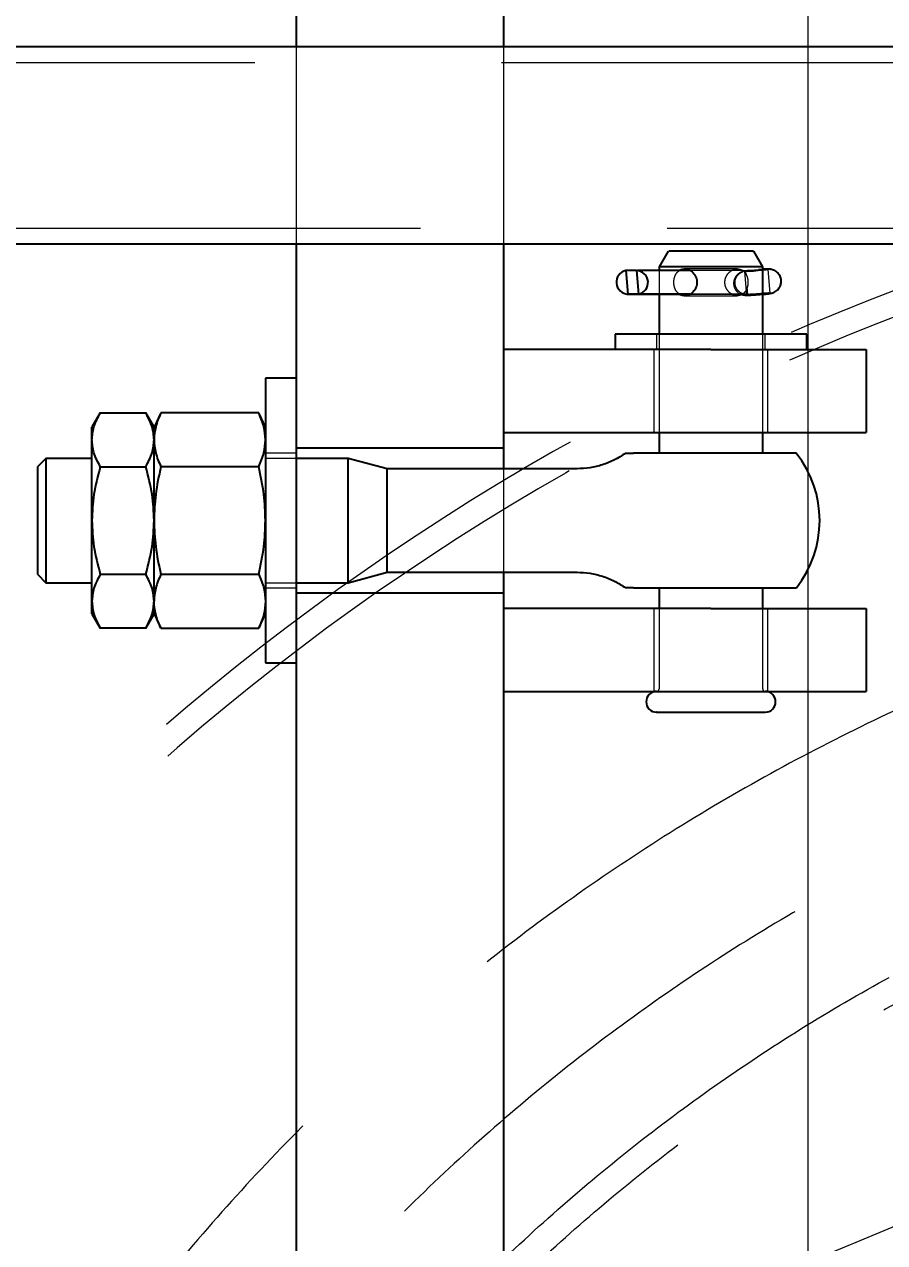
# Model space of a CAD drawing. Header units: millimetres. Extents: x 1293 to 41893, y 1011 to 26911.
# Drawn here: x 11248.7 to 11359.4, y 6931.6 to 7088.4 of the extents above; entities that cross this region are included whole.
import ezdxf

# ---------------------------------------------------------------- set-up
doc = ezdxf.new("R2010")
doc.units = ezdxf.units.MM
doc.header["$LTSCALE"] = 50
doc.linetypes.add('CENTER', pattern=[10.16, 6.35, -1.27, 1.27, -1.27])
doc.linetypes.add('HIDDEN', pattern=[1.905, 1.27, -0.635])
doc.layers.add('CAPA_1', color=7, linetype='Continuous')
doc.layers.add('MAQUINAS', color=11, linetype='Continuous')
doc.styles.add('SLDTEXTSTYLE0', font='TXT', dxfattribs={"width": 0.75})
doc.dimstyles.new('SLDDIMSTYLE0', dxfattribs={"dimtxt": 100, "dimasz": 100, "dimexe": 0, "dimexo": 0.0625, "dimgap": 25, "dimtad": 2, "dimdec": 0, "dimlfac": 1.5, "dimrnd": 1e-09, "dimzin": 12, "dimdsep": 46, "dimtxsty": 'SLDTEXTSTYLE0', "dimsah": 1, "dimcen": 0.09, "dimadec": 0, "dimazin": 3, "dimtfac": 1, "dimtdec": 0, "dimtofl": 0, "dimtmove": 0, "dimatfit": 3, "dimfxl": 1, "dimfrac": 2, "dimtolj": 1, "dimtzin": 12, "dimarcsym": 0})

# ---------------------------------------------------------------- blocks, each defined once
blk = doc.blocks.new('_D_15')
at = {"layer": 'CAPA_1', "transparency": 16777216}
for p, q in [((6530.12, 8742.38), (6530.12, 9415.65)), ((16745.16, 6492), (16745.16, 9415.65)), ((6530.12, 9365.65), (16745.16, 9365.65))]:
    blk.add_line(p, q, dxfattribs=at)
for points in [[(6530.12, 9365.65), (6630.12, 9350.26), (6630.12, 9381.03)], [(16745.16, 9365.65), (16645.16, 9381.03), (16645.16, 9350.26)]]:
    blk.add_solid(points, dxfattribs=at)
at = {"layer": 'CAPA_1', "transparency": 16777216, "insert": (11452.92, 9494.55), "char_height": 100, "attachment_point": 1, "style": 'SLDTEXTSTYLE0'}
blk.add_mtext('15323', dxfattribs=at)

msp = doc.modelspace()

# ---------------------------------------------------------------- linework, layer by layer
at = {"color": 7, "linetype": 'CENTER', "lineweight": 18}
msp.add_line((11349.534742, 9150.3526874), (11349.534742, 4104.1632693), dxfattribs=at)
at = {"color": 7, "linetype": 'Continuous', "lineweight": 25}
for p, q in [((10357.5921497, 7085.5262403), (13080.519483, 7085.5262403)), ((10380.9601497, 7060.1262403), (13055.031483, 7060.1262403))]:
    msp.add_line(p, q, dxfattribs=at)
at = {"color": 1, "linetype": 'HIDDEN', "lineweight": 18}
for p, q in [((10357.5921497, 7083.4942403), (13078.399483, 7083.4942403)), ((10378.9281497, 7062.1582403), (13059.183483, 7062.1582403)), ((11472.0808548, 6979.7855382), (11252.0054871, 6888.6273361))]:
    msp.add_line(p, q, dxfattribs=at)
for radius in [316.8416667, 313.6666667]:
    msp.add_arc((11473.6721537, 6758.1188715), radius, 84.783170205, 180, dxfattribs=at)
at = {"layer": 'MAQUINAS', "linetype": 'Continuous', "lineweight": 25}
for p, q in [((11283.7268163, 7085.5262403), (11283.7268163, 7415.1769069)), ((11310.3935066, 7085.5262403), (11310.3935066, 7415.1769069)), ((11283.7268163, 7033.8435736), (11283.7268163, 7060.1262403)), ((11310.3935066, 7033.8435736), (11310.3935066, 7060.1262403)), ((11331.5481939, 7059.1769069), (11330.3934934, 7057.1769069)), ((11343.7268267, 7057.1769069), (11342.5721262, 7059.1769069)), ((11327.4763198, 7056.7022758), (11326.1163968, 7056.7022758)), ((11326.1163968, 7056.7022758), (11326.3849139, 7053.6515381)), ((11327.4763198, 7056.7022758), (11327.7448369, 7053.6515381)), ((11334.332297, 7056.7102403), (11327.6105784, 7056.7102403)), ((11330.3934934, 7057.1769069), (11330.3934934, 7056.7102403)), ((11343.7268267, 7048.5102403), (11343.7268267, 7057.1769069)), ((11326.2506554, 7053.6435736), (11334.332297, 7053.6435736)), ((11334.3434067, 7053.6515381), (11326.3849139, 7053.6515381)), ((11330.3934934, 7053.6435736), (11330.3934934, 7048.5102403)), ((11324.72684, 7048.5102403), (11324.72684, 7046.5102403)), ((11349.3935066, 7048.5102403), (11324.72684, 7048.5102403)), ((11349.3935066, 7046.5102403), (11349.3935066, 7048.5102403)), ((11337.0601733, 7046.5102403), (11310.3935066, 7046.5102403)), ((11357.0601733, 7046.5102403), (11357.0601733, 7035.8435736)), ((11283.7268163, 7042.8435736), (11279.7268163, 7042.8435736)), ((11258.4672047, 7038.3699807), (11257.393483, 7036.5102403)), ((11258.4652798, 7038.3666467), (11264.3216862, 7038.3666467)), ((11265.393483, 7036.5102403), (11264.3197613, 7038.3699807)), ((11266.2606942, 7038.3699807), (11265.393483, 7036.5102403)), ((11278.8611598, 7038.3666467), (11266.2591395, 7038.3666467)), ((11279.7268163, 7036.5102403), (11278.8596051, 7038.3699807)), ((11310.3935066, 7035.8435736), (11337.0601733, 7035.8435736)), ((11330.3934934, 7035.8435736), (11330.3934934, 7033.1769069)), ((11343.7268267, 7033.1769069), (11343.7268267, 7035.8435736)), ((11310.3935066, 7033.8435736), (11283.7268163, 7033.8435736)), ((11251.4761601, 7032.5102403), (11250.3934934, 7031.4275736)), ((11257.393483, 7032.5102403), (11251.4761601, 7032.5102403)), ((11290.3934934, 7032.5102403), (11283.7268163, 7032.5102403)), ((11295.3934934, 7031.1704943), (11290.3934934, 7032.5102403)), ((11250.3934934, 7031.4275736), (11250.3934934, 7017.5929069)), ((11258.4652798, 7031.4384435), (11264.3216862, 7031.4384435)), ((11278.8611598, 7031.4384435), (11266.2591395, 7031.4384435)), ((11319.8413656, 7031.1704943), (11295.3934934, 7031.1704943)), ((11295.3934934, 7017.8499862), (11295.3934934, 7031.1704943)), ((11250.3934934, 7017.5929069), (11251.4761601, 7016.5102403)), ((11251.4761601, 7016.5102403), (11257.393483, 7016.5102403)), ((11264.3216862, 7017.582037), (11258.4652798, 7017.582037)), ((11278.8611598, 7017.582037), (11266.2591395, 7017.582037)), ((11283.7268163, 7016.5102403), (11290.3934934, 7016.5102403)), ((11290.3934934, 7016.5102403), (11295.3934934, 7017.8499862)), ((11295.3934934, 7017.8499862), (11319.8380312, 7017.8499862)), ((11283.7268163, 6927.8435736), (11283.7268163, 7015.1769069)), ((11310.3935066, 7015.1769069), (11283.7268163, 7015.1769069)), ((11310.3935066, 6927.8435736), (11310.3935066, 7015.1769069)), ((11330.3934934, 7015.8435736), (11330.3934934, 7013.1769069)), ((11343.7268267, 7013.1769069), (11343.7268267, 7015.8435736)), ((11257.393483, 7012.5102403), (11258.4672047, 7010.6504998)), ((11264.3197613, 7010.6504998), (11265.393483, 7012.5102403)), ((11265.393483, 7012.5102403), (11266.2606942, 7010.6504998)), ((11278.8596051, 7010.6504998), (11279.7268163, 7012.5102403)), ((11337.0601733, 7013.1769069), (11310.3935066, 7013.1769069)), ((11357.0601733, 7013.1769069), (11357.0601733, 7002.5102403)), ((11264.3216862, 7010.6538338), (11258.4652798, 7010.6538338)), ((11266.2591395, 7010.6538338), (11278.8611598, 7010.6538338)), ((11279.7268163, 7006.1769069), (11283.7268163, 7006.1769069)), ((11310.3935066, 7002.5102403), (11337.0601733, 7002.5102403))]:
    msp.add_line(p, q, dxfattribs=at)
at = {"layer": 'MAQUINAS', "linetype": 'HIDDEN', "lineweight": 18}
for p, q in [((11283.7268163, 7060.1262403), (11283.7268163, 7085.5262403)), ((11310.3935066, 7060.1262403), (11310.3935066, 7085.5262403)), ((11341.0755497, 7056.7022758), (11327.4763198, 7056.7022758)), ((11330.3934934, 7056.7102403), (11330.3934934, 7053.6435736)), ((11340.4599675, 7056.9035736), (11333.6603526, 7056.9035736)), ((11341.2098082, 7056.7102403), (11334.332297, 7056.7102403)), ((11341.3840174, 7056.567836), (11341.6525345, 7053.5170983)), ((11341.6117455, 7056.0807744), (11341.56134, 7056.6534528)), ((11344.707391, 7053.7859779), (11344.4388739, 7056.8367156)), ((11341.8298571, 7053.6027151), (11341.7448389, 7054.5686433)), ((11346.0935955, 7055.3272189), (11346.056053, 7055.6079349)), ((11333.6603526, 7053.4502403), (11340.4599675, 7053.4502403)), ((11334.332297, 7053.6435736), (11341.2098082, 7053.6435736)), ((11341.3440667, 7053.6515381), (11334.3434067, 7053.6515381)), ((11343.0793486, 7053.5622462), (11343.3477764, 7053.5856766)), ((11343.5252827, 7053.7596839), (11343.7268267, 7053.7741472)), ((11330.0601733, 7048.5102403), (11330.0601733, 7046.5102403)), ((11330.3934934, 7048.5102403), (11330.3934934, 7035.8435736)), ((11343.7268267, 7035.8435736), (11343.7268267, 7048.5102403)), ((11344.0601733, 7046.5102403), (11344.0601733, 7048.5102403)), ((11329.72684, 7046.5102403), (11329.72684, 7035.8435736)), ((11344.3935066, 7035.8435736), (11344.3935066, 7046.5102403)), ((11283.7268163, 7033.1769069), (11279.7268163, 7033.1769069)), ((11283.7268163, 7032.5102403), (11279.7268163, 7032.5102403)), ((11279.7268163, 7016.5102403), (11283.7268163, 7016.5102403)), ((11279.7268163, 7015.8435736), (11283.7268163, 7015.8435736)), ((11329.72684, 7013.1769069), (11329.72684, 7002.5102403)), ((11330.3934934, 7013.1769069), (11330.3934934, 7002.8435736)), ((11343.7268267, 7002.8435736), (11343.7268267, 7013.1769069)), ((11344.3935066, 7002.5102403), (11344.3935066, 7013.1769069))]:
    msp.add_line(p, q, dxfattribs=at)
at = {"layer": 'MAQUINAS', "linetype": 'HIDDEN', "lineweight": 18, "flags": 128}
for points in [[(11343.2567656, 7056.8104217), (11343.8039919, 7056.8454639), (11344.21306, 7056.8583419), (11344.42065, 7056.8470623), (11344.3946287, 7056.813371), (11344.1390241, 7056.7624832), (11343.6934014, 7056.7022758), (11343.126739, 7056.6420684), (11342.5267511, 7056.5911806), (11341.9863105, 7056.5574894), (11341.5890725, 7056.5462097), (11341.3965259, 7056.5590877), (11341.4384753, 7056.5941299)], [(11341.7069924, 7053.5433922), (11341.7818313, 7053.5676732), (11341.8222661, 7053.589238), (11341.8278872, 7053.6078683), (11341.7986379, 7053.6233754), (11341.7348143, 7053.6356025), (11341.6370625, 7053.6444256), (11341.5063723, 7053.6497554), (11341.3440667, 7053.6515381)], [(11343.7268267, 7053.6249343), (11343.3952561, 7053.5913307), (11342.7952682, 7053.5404429), (11342.2548276, 7053.5067516), (11341.8575895, 7053.495472), (11341.665043, 7053.50835), (11341.7069924, 7053.5433922)]]:
    msp.add_lwpolyline(points, dxfattribs=at)
at = {"layer": 'MAQUINAS', "linetype": 'Continuous', "lineweight": 25, "flags": 128}
msp.add_lwpolyline([(11343.7268267, 7053.7741472), (11344.0725089, 7053.7947262), (11344.4815771, 7053.8076041), (11344.6891671, 7053.7963245), (11344.6631458, 7053.7626332), (11344.4075412, 7053.7117454), (11343.9619185, 7053.6515381), (11343.7268267, 7053.6249343)], dxfattribs=at)
at = {"layer": 'MAQUINAS', "linetype": 'Continuous', "lineweight": 25}
for centre, radius, start, end in [((11326.4323746, 7055.1929013), 1.5420938, 101.823750371, 268.236341253), ((11327.4288591, 7055.1609125), 1.5420938, 281.823750371, 88.236341253), ((11337.0601601, 7024.5102403), 14, 321.757625006, 38.25531567), ((11330.0601601, 7001.1769069), 1.3333333, 90, 270), ((11344.0601601, 7001.1769069), 1.3333333, 270, 90)]:
    msp.add_arc(centre, radius, start, end, dxfattribs=at)
at = {"layer": 'MAQUINAS', "linetype": 'HIDDEN', "lineweight": 18}
for centre, radius, start, end in [((11340.5532885, 7089.2866305), 32.5885398, 270.918256607, 274.758606852), ((11341.4362767, 7056.7555785), 0.1614636, 270.780192041, 320.765184782), ((11340.8218056, 7086.2358928), 32.5885398, 270.918256607, 274.758606852), ((11330.0601601, 7002.8435736), 0.3333333, 270, 0), ((11344.0601601, 7002.8435736), 0.3333333, 180, 270)]:
    msp.add_arc(centre, radius, start, end, dxfattribs=at)
at = {"layer": 'MAQUINAS', "linetype": 'Continuous', "lineweight": 25}
for points, knots in [([(11334.2492165, 7059.1769069), (11333.6775269, 7059.1769069), (11332.5341477, 7059.1769069), (11331.6306602, 7059.1769069), (11331.64167, 7059.1769069), (11331.6459587, 7059.1769069)], [0, 0, 0, 0, 0.3790653386, 0.7581306773, 1, 1, 1, 1]), ([(11342.4743615, 7059.1769069), (11342.5002301, 7059.1769069), (11342.5975724, 7059.1769069), (11341.8903868, 7059.1769069), (11340.4588766, 7059.1769069), (11338.4634565, 7059.1769069), (11336.2382642, 7059.1769069), (11334.9122324, 7059.1769069), (11334.2492165, 7059.1769069)], [0, 0, 0, 0, 0.0675003607, 0.2540002885, 0.4405002164, 0.6270001443, 0.8135000721, 1, 1, 1, 1]), ([(11333.6603526, 7057.1769069), (11333.2976061, 7057.1769069), (11332.5721132, 7057.1769069), (11331.6926668, 7057.1769069), (11331.0048631, 7057.1769069), (11330.5719495, 7057.1769069), (11330.3765935, 7057.1769069), (11330.4115201, 7057.1769069), (11330.4190363, 7057.1769069)], [0, 0, 0, 0, 0.189601913, 0.379203826, 0.568805739, 0.758407652, 0.948009565, 1, 1, 1, 1]), ([(11333.0260091, 7056.7022758), (11333.0524491, 7056.7266982), (11333.1515016, 7056.8181925), (11333.3745531, 7056.8788325), (11333.5660034, 7056.895406), (11333.6603526, 7056.9035736)], [0, 0, 0, 0, 0.1558889275, 0.5840110101, 1, 1, 1, 1]), ([(11343.7012839, 7057.1769069), (11343.698412, 7057.1769069), (11343.6915831, 7057.1769069), (11343.3828072, 7057.1769069), (11342.8332311, 7057.1769069), (11342.0528899, 7057.1769069), (11341.0830801, 7057.1769069), (11339.957984, 7057.1769069), (11338.7218779, 7057.1769069), (11337.4211936, 7057.1769069), (11336.1091607, 7057.1769069), (11334.8242905, 7057.1769069), (11334.0483319, 7057.1769069), (11333.6603526, 7057.1769069)], [0, 0, 0, 0, 0.067667883, 0.1609010947, 0.2541343064, 0.3473675181, 0.4406007298, 0.5338339415, 0.6270671532, 0.7203003649, 0.8135335766, 0.9067667883, 1, 1, 1, 1]), ([(11333.6603526, 7056.9035736), (11333.7573427, 7056.8969924), (11333.9541517, 7056.883638), (11334.3454363, 7056.7487473), (11334.7950972, 7056.4298861), (11335.1096287, 7055.9498615), (11335.2386227, 7055.5154558), (11335.2729641, 7055.1769069), (11335.2386227, 7054.838358), (11335.1096287, 7054.4039524), (11334.7950972, 7053.9239278), (11334.3454363, 7053.6050666), (11333.9541517, 7053.4701759), (11333.7573427, 7053.4568215), (11333.6603526, 7053.4502403)], [0, 0, 0, 0, 0.061710896, 0.125221705, 0.250004106, 0.3747892906, 0.4382946539, 0.5, 0.5617053461, 0.6252107094, 0.749995894, 0.874778295, 0.938289104, 1, 1, 1, 1]), ([(11343.7268267, 7053.6233837), (11343.7570535, 7053.6263535), (11343.9852092, 7053.64877), (11344.3610429, 7053.6977801), (11344.7112453, 7053.7535951), (11344.9915759, 7053.817664), (11345.2978224, 7053.9432125), (11345.6169569, 7054.1581498), (11345.9154351, 7054.5099973), (11346.0948728, 7054.9764663), (11346.1248197, 7055.4819029), (11345.9938746, 7055.9589275), (11345.7320356, 7056.3453161), (11345.4360683, 7056.5973882), (11345.1462452, 7056.7475799), (11344.8918006, 7056.8227846), (11344.6924078, 7056.8530903), (11344.4987956, 7056.8666324), (11344.2432931, 7056.8668716), (11343.9717772, 7056.8598607), (11343.7555468, 7056.8452662), (11343.7268267, 7056.8433277)], [0, 0, 0, 0, 0.01243193845, 0.09383806231, 0.18004129891, 0.23641436417, 0.27727170834, 0.32223354661, 0.39306781268, 0.46023104455, 0.52065640785, 0.59482590763, 0.65548917592, 0.70668368475, 0.75069887366, 0.78781826904, 0.81748237734, 0.84799982133, 0.9070877289, 0.9876592457, 1, 1, 1, 1]), ([(11333.6603526, 7053.4502403), (11333.5660503, 7053.4584921), (11333.3746951, 7053.4752365), (11333.1550784, 7053.533778), (11333.0588397, 7053.6220582), (11333.0353846, 7053.6435736)], [0, 0, 0, 0, 0.4235809481, 0.8595164226, 1, 1, 1, 1]), ([(11257.393483, 7034.9025451), (11257.4436097, 7035.461621), (11257.5488487, 7036.6353785), (11258.1503049, 7037.7716146), (11258.4652798, 7038.3666467)], [0, 0, 0, 0, 0.476312925, 1, 1, 1, 1]), ([(11265.393483, 7034.9025451), (11265.3433563, 7035.461621), (11265.2381173, 7036.6353785), (11264.6366611, 7037.7716146), (11264.3216862, 7038.3666467)], [0, 0, 0, 0, 0.476312925, 1, 1, 1, 1]), ([(11266.2591395, 7038.3666467), (11266.0047237, 7037.7704273), (11265.5171904, 7036.6279007), (11265.4335001, 7035.4606664), (11265.393483, 7034.9025451)], [0, 0, 0, 0, 0.5218429017, 1, 1, 1, 1]), ([(11279.7268163, 7034.9025451), (11279.6867992, 7035.4606664), (11279.603109, 7036.6279007), (11279.1155756, 7037.7704273), (11278.8611598, 7038.3666467)], [0, 0, 0, 0, 0.4781570983, 1, 1, 1, 1]), ([(11258.4652798, 7031.4384435), (11258.1503049, 7032.0334757), (11257.5488487, 7033.1697117), (11257.4436097, 7034.3434692), (11257.393483, 7034.9025451)], [0, 0, 0, 0, 0.523687075, 1, 1, 1, 1]), ([(11264.3216862, 7031.4384435), (11264.6366611, 7032.0334757), (11265.2381173, 7033.1697117), (11265.3433563, 7034.3434692), (11265.393483, 7034.9025451)], [0, 0, 0, 0, 0.523687075, 1, 1, 1, 1]), ([(11265.393483, 7034.9025451), (11265.4335001, 7034.3444238), (11265.5171904, 7033.1771896), (11266.0047237, 7032.0346629), (11266.2591395, 7031.4384435)], [0, 0, 0, 0, 0.4781570983, 1, 1, 1, 1]), ([(11278.8611598, 7031.4384435), (11279.1155756, 7032.0346629), (11279.603109, 7033.1771896), (11279.6867992, 7034.3444238), (11279.7268163, 7034.9025451)], [0, 0, 0, 0, 0.5218429017, 1, 1, 1, 1]), ([(11310.3935066, 7031.1704943), (11310.3935066, 7031.5564558), (11310.3935066, 7032.3496361), (11310.3935066, 7033.180885), (11310.3935066, 7033.7402397), (11310.3935066, 7033.809129), (11310.3935066, 7033.8435736)], [0, 0, 0, 0, 0.2400828893, 0.4933885929, 0.7466942964, 1, 1, 1, 1]), ([(11326.0652117, 7033.1769069), (11325.6036464, 7032.8751822), (11324.674853, 7032.2680309), (11323.1208655, 7031.6484283), (11321.497462, 7031.2442678), (11320.3889219, 7031.1949853), (11319.8380312, 7031.1704943)], [0, 0, 0, 0, 0.2484757627, 0.500000001, 0.7515242388, 1, 1, 1, 1]), ([(11326.0785891, 7033.1769069), (11326.0759728, 7033.1769069), (11326.0681381, 7033.1769069), (11326.1705804, 7033.1769069), (11326.3750626, 7033.1769069), (11326.6757547, 7033.1769069), (11326.9555718, 7033.1769069), (11327.0957963, 7033.1769069)], [0, 0, 0, 0, 0.11348795628, 0.33983603355, 0.56026182507, 0.77963431517, 1, 1, 1, 1]), ([(11348.0547015, 7033.1769069), (11348.0548374, 7033.1769069), (11348.1073551, 7033.176907), (11347.9257131, 7033.1768532), (11347.5330538, 7033.1770707), (11346.9604499, 7033.1765055), (11346.3527286, 7033.1765718), (11345.5050834, 7033.1770386), (11344.3699769, 7033.1770073), (11342.8715316, 7033.1768797), (11341.2325143, 7033.1769144), (11339.4517852, 7033.1769047), (11337.6028332, 7033.1769083), (11335.7383593, 7033.1769035), (11333.9117838, 7033.1769192), (11332.3866192, 7033.1768685), (11331.1444039, 7033.176995), (11330.1343679, 7033.1770026), (11329.0673096, 7033.176933), (11327.977843, 7033.176545), (11327.3973844, 7033.1767832), (11327.0957963, 7033.1769069)], [0, 0, 0, 0, 0.0001621788, 0.0626417094, 0.12512124, 0.1688190711, 0.2104357257, 0.2501645088, 0.3152201639, 0.3751224366, 0.4376019672, 0.5000814979, 0.5625610285, 0.6250405592, 0.6875200898, 0.7499996204, 0.7895670487, 0.8311213562, 0.8750405965, 0.9350750075, 1, 1, 1, 1]), ([(11258.4652798, 7031.4384435), (11258.1503049, 7030.2483792), (11257.5488487, 7027.975907), (11257.4436097, 7025.628392), (11257.393483, 7024.5102403)], [0, 0, 0, 0, 0.523687075, 1, 1, 1, 1]), ([(11265.393483, 7024.5102403), (11265.3433563, 7025.628392), (11265.2381173, 7027.975907), (11264.6366611, 7030.2483792), (11264.3216862, 7031.4384435)], [0, 0, 0, 0, 0.476312925, 1, 1, 1, 1]), ([(11266.2591395, 7031.4384435), (11266.0047237, 7030.2460047), (11265.5171904, 7027.9609514), (11265.4335001, 7025.6264829), (11265.393483, 7024.5102403)], [0, 0, 0, 0, 0.5218429017, 1, 1, 1, 1]), ([(11279.7268163, 7024.5102403), (11279.6867992, 7025.6264829), (11279.603109, 7027.9609514), (11279.1155756, 7030.2460047), (11278.8611598, 7031.4384435)], [0, 0, 0, 0, 0.4781570983, 1, 1, 1, 1]), ([(11257.393483, 7024.5102403), (11257.4436097, 7023.3920885), (11257.5488487, 7021.0445735), (11258.1503049, 7018.7721013), (11258.4652798, 7017.582037)], [0, 0, 0, 0, 0.476312925, 1, 1, 1, 1]), ([(11264.3216862, 7017.582037), (11264.6366611, 7018.7721013), (11265.2381173, 7021.0445735), (11265.3433563, 7023.3920885), (11265.393483, 7024.5102403)], [0, 0, 0, 0, 0.523687075, 1, 1, 1, 1]), ([(11265.393483, 7024.5102403), (11265.4335001, 7023.3939976), (11265.5171904, 7021.0595292), (11266.0047237, 7018.7744759), (11266.2591395, 7017.582037)], [0, 0, 0, 0, 0.4781570983, 1, 1, 1, 1]), ([(11278.8611598, 7017.582037), (11279.1155756, 7018.7744759), (11279.603109, 7021.0595292), (11279.6867992, 7023.3939976), (11279.7268163, 7024.5102403)], [0, 0, 0, 0, 0.5218429017, 1, 1, 1, 1]), ([(11258.4652798, 7017.582037), (11258.1503049, 7016.9870049), (11257.5488487, 7015.8507688), (11257.4436097, 7014.6770113), (11257.393483, 7014.1179354)], [0, 0, 0, 0, 0.52368707497, 1, 1, 1, 1]), ([(11265.393483, 7014.1179354), (11265.3433563, 7014.6770113), (11265.2381173, 7015.8507688), (11264.6366611, 7016.9870049), (11264.3216862, 7017.582037)], [0, 0, 0, 0, 0.476312925, 1, 1, 1, 1]), ([(11266.2591395, 7017.582037), (11266.0047237, 7016.9858176), (11265.5171904, 7015.843291), (11265.4335001, 7014.6760568), (11265.393483, 7014.1179354)], [0, 0, 0, 0, 0.5218429017, 1, 1, 1, 1]), ([(11278.8611598, 7017.582037), (11279.1155756, 7016.9858176), (11279.603109, 7015.843291), (11279.6867992, 7014.6760568), (11279.7268163, 7014.1179354)], [0, 0, 0, 0, 0.5218429017, 1, 1, 1, 1]), ([(11310.3935066, 7015.1769069), (11310.3935066, 7015.2113516), (11310.3935066, 7015.2802409), (11310.3935066, 7015.8395956), (11310.3935066, 7016.6708445), (11310.3935066, 7017.4640247), (11310.3935066, 7017.8499862)], [0, 0, 0, 0, 0.25330570356, 0.50661140712, 0.75991711067, 1, 1, 1, 1]), ([(11319.8380312, 7017.8499862), (11320.3889219, 7017.8254952), (11321.497462, 7017.7762127), (11323.1208655, 7017.3720522), (11324.674853, 7016.7524496), (11325.6036464, 7016.1452984), (11326.0652117, 7015.8435736)], [0, 0, 0, 0, 0.2484757612, 0.499999999, 0.7515242373, 1, 1, 1, 1]), ([(11327.0957963, 7015.8435736), (11326.8878255, 7015.8435736), (11326.4972592, 7015.8435736), (11326.1975369, 7015.8435736), (11326.0679427, 7015.8435736), (11326.0760849, 7015.8435736), (11326.0785891, 7015.8435736)], [0, 0, 0, 0, 0.3370011833, 0.6328834783, 0.8870901561, 1, 1, 1, 1]), ([(11327.0957963, 7015.8435736), (11327.293104, 7015.8436563), (11327.6774802, 7015.8438175), (11328.3974532, 7015.8437663), (11329.3523573, 7015.843511), (11330.5975627, 7015.8434237), (11332.1972069, 7015.8436142), (11333.9116952, 7015.8435625), (11335.7383846, 7015.8435768), (11337.6028209, 7015.8435718), (11339.4518091, 7015.8435775), (11341.2324311, 7015.8435599), (11342.6903047, 7015.8436166), (11343.8575443, 7015.8434752), (11344.7913979, 7015.8435316), (11345.7637132, 7015.8434798), (11346.7045164, 7015.8442204), (11347.4830758, 7015.8434011), (11347.9260545, 7015.8436221), (11348.1073504, 7015.8435736), (11348.0547269, 7015.8435736), (11348.0545352, 7015.8435736)], [0, 0, 0, 0, 0.0438890331, 0.0855004916, 0.1250342282, 0.1899527212, 0.2499838689, 0.3124592569, 0.3749346449, 0.4374100329, 0.4998854208, 0.5623608088, 0.6248361968, 0.6642662179, 0.7058487451, 0.7498689243, 0.8101163908, 0.874820804, 0.937296192, 0.99977158, 1, 1, 1, 1]), ([(11257.393483, 7014.1179354), (11257.4436097, 7013.5588596), (11257.5488487, 7012.385102), (11258.1503049, 7011.248866), (11258.4652798, 7010.6538338)], [0, 0, 0, 0, 0.476312925, 1, 1, 1, 1]), ([(11264.3216862, 7010.6538338), (11264.6366611, 7011.248866), (11265.2381173, 7012.385102), (11265.3433563, 7013.5588596), (11265.393483, 7014.1179354)], [0, 0, 0, 0, 0.523687075, 1, 1, 1, 1]), ([(11266.2591395, 7010.6538338), (11266.0047237, 7011.2500532), (11265.5171904, 7012.3925799), (11265.4335001, 7013.5598141), (11265.393483, 7014.1179354)], [0, 0, 0, 0, 0.5218429017, 1, 1, 1, 1]), ([(11279.7268163, 7014.1179354), (11279.6867992, 7013.5598141), (11279.603109, 7012.3925799), (11279.1155756, 7011.2500532), (11278.8611598, 7010.6538338)], [0, 0, 0, 0, 0.47815709833, 1, 1, 1, 1]), ([(11330.0869801, 6999.8435736), (11330.0790881, 6999.8435736), (11330.0424151, 6999.8435736), (11330.247539, 6999.8435736), (11330.7020982, 6999.8435736), (11331.4242921, 6999.8435736), (11332.3477108, 6999.8435736), (11333.1094784, 6999.8435736), (11333.4903622, 6999.8435736)], [0, 0, 0, 0, 0.05199043502, 0.24159234802, 0.43119426101, 0.62079617401, 0.810398087, 1, 1, 1, 1]), ([(11333.4903622, 6999.8435736), (11333.8977405, 6999.8435736), (11334.712497, 6999.8435736), (11336.0616108, 6999.8435736), (11337.4392453, 6999.8435736), (11338.8049638, 6999.8435736), (11340.1028752, 6999.8435736), (11341.2842261, 6999.8435736), (11342.3025264, 6999.8435736), (11343.1218846, 6999.8435736), (11343.6989395, 6999.8435736), (11344.0231543, 6999.8435736), (11344.0303245, 6999.8435736), (11344.03334, 6999.8435736)], [0, 0, 0, 0, 0.0932332117, 0.18646642341, 0.27969963511, 0.37293284681, 0.46616605852, 0.55939927022, 0.65263248192, 0.74586569363, 0.83909890533, 0.93233211703, 1, 1, 1, 1])]:
    msp.add_open_spline(points, degree=3, knots=knots, dxfattribs=at)
at = {"layer": 'MAQUINAS', "linetype": 'HIDDEN', "lineweight": 18}
for points, knots in [([(11332.2910991, 7055.1769069), (11332.2957952, 7055.2887821), (11332.3053245, 7055.5157959), (11332.4047226, 7055.9478877), (11332.6142294, 7056.4088124), (11332.898425, 7056.6113503), (11333.0260091, 7056.7022758)], [0, 0, 0, 0, 0.1754724712, 0.3560636796, 0.7109172878, 1, 1, 1, 1]), ([(11338.858693, 7055.1769069), (11338.8652732, 7055.0651484), (11338.8786257, 7054.8383712), (11339.012461, 7054.4038759), (11339.3245362, 7053.9245362), (11339.7751869, 7053.603307), (11340.16576, 7053.4732462), (11340.461427, 7053.4389027), (11340.7482522, 7053.4732462), (11341.105176, 7053.603307), (11341.4800564, 7053.9245362), (11341.717988, 7054.4038759), (11341.8125826, 7054.8383712), (11341.8374206, 7055.1769069), (11341.8125826, 7055.5154426), (11341.717988, 7055.949938), (11341.4800564, 7056.4292777), (11341.105176, 7056.7505069), (11340.7482522, 7056.8805677), (11340.461427, 7056.9149112), (11340.16576, 7056.8805677), (11339.7751869, 7056.7505069), (11339.3245362, 7056.4292777), (11339.012461, 7055.949938), (11338.8786257, 7055.5154426), (11338.8652732, 7055.2886655), (11338.858693, 7055.1769069)], [0, 0, 0, 0, 0.0308526731, 0.0626053547, 0.124997947, 0.1873891475, 0.219144552, 0.25, 0.280855448, 0.3126108525, 0.375002053, 0.4373946453, 0.4691473269, 0.5, 0.5308526731, 0.5626053547, 0.624997947, 0.6873891475, 0.719144552, 0.75, 0.780855448, 0.8126108525, 0.875002053, 0.9373946453, 0.9691473269, 1, 1, 1, 1]), ([(11341.1604371, 7056.5446743), (11341.1563238, 7056.5438469), (11341.0895721, 7056.5304195), (11340.9150178, 7056.4654196), (11340.6272542, 7056.3112152), (11340.3222385, 7056.0400554), (11340.0686753, 7055.6255203), (11339.9546696, 7055.1064282), (11340.0250707, 7054.5805681), (11340.2465429, 7054.1459336), (11340.5356998, 7053.8435142), (11340.8316965, 7053.6559476), (11341.1039031, 7053.5538706), (11341.3252532, 7053.5095367), (11341.508413, 7053.4916443), (11341.7397527, 7053.4845946), (11342.0896197, 7053.4935198), (11342.59799, 7053.5217304), (11342.9542031, 7053.5514501), (11343.1172269, 7053.5650515)], [0, 0, 0, 0, 0.0029634331, 0.0480915601, 0.0934853706, 0.1564407319, 0.2315599018, 0.3108519647, 0.3930936829, 0.4673898348, 0.5286582472, 0.5812523728, 0.6262615557, 0.662731588, 0.6945559787, 0.7417789393, 0.838799308, 0.9262251917, 1, 1, 1, 1]), ([(11341.2098082, 7053.6435736), (11341.2660305, 7053.6431168), (11341.3774423, 7053.6422115), (11341.4354527, 7053.6373119), (11341.3928648, 7053.6405772), (11341.27256, 7053.6635281), (11341.0523553, 7053.733354), (11340.7401899, 7053.9078652), (11340.4196557, 7054.2344632), (11340.1930538, 7054.6932794), (11340.1344265, 7055.2222976), (11340.2506894, 7055.7053195), (11340.4706242, 7056.0716994), (11340.7152933, 7056.3135439), (11340.9327545, 7056.4528339), (11341.0735552, 7056.5164724), (11341.1455078, 7056.54149), (11341.1560651, 7056.5444143), (11341.1615324, 7056.5459288)], [0, 0, 0, 0, 0.0752375977, 0.1490930948, 0.1979231883, 0.2342285806, 0.2774267159, 0.3487859184, 0.429919105, 0.5214156051, 0.6178455251, 0.7087488599, 0.7826175905, 0.8454428017, 0.8963087102, 0.9334591971, 0.9655402314, 1, 1, 1, 1]), ([(11343.7268267, 7056.8433277), (11343.5654396, 7056.8344199), (11343.390656, 7056.8247727), (11343.1962793, 7056.807659), (11343.1813812, 7056.8063473)], [0, 0, 0, 0, 0.9233541134, 1, 1, 1, 1]), ([(11333.0353846, 7053.6435736), (11332.9043554, 7053.7367361), (11332.6165853, 7053.9413422), (11332.4046636, 7054.4058491), (11332.3053346, 7054.8380313), (11332.2957986, 7055.0650362), (11332.2910991, 7055.1769069)], [0, 0, 0, 0, 0.29441767387, 0.64660834165, 0.82584433301, 1, 1, 1, 1]), ([(11343.1172269, 7053.5650515), (11343.1559383, 7053.56806), (11343.3611901, 7053.5840114), (11343.5630436, 7053.6057473), (11343.7268267, 7053.6233837)], [0, 0, 0, 0, 0.1886043145, 1, 1, 1, 1]), ([(11310.3935066, 7017.8499862), (11310.3935066, 7017.8700799), (11310.3935066, 7018.2751018), (11310.3935066, 7019.3105503), (11310.3935066, 7020.9104222), (11310.3935066, 7022.6789303), (11310.3935066, 7024.5102403), (11310.3935066, 7026.3415503), (11310.3935066, 7028.1100583), (11310.3935066, 7029.7099302), (11310.3935066, 7030.7453787), (11310.3935066, 7031.1504007), (11310.3935066, 7031.1704943)], [0, 0, 0, 0, 0.006441069, 0.1298308017, 0.2532205345, 0.3766102672, 0.5, 0.6233897327, 0.7467794655, 0.8701691982, 0.993558931, 1, 1, 1, 1]), ([(11683.583976, 6893.9018854), (11680.9812536, 6897.7860959), (11675.7758087, 6905.5545169), (11667.1547787, 6916.6287871), (11657.9723997, 6927.2349998), (11648.1974381, 6937.3008916), (11637.8767599, 6946.8052128), (11627.038521, 6955.7152668), (11615.7179792, 6964.0037676), (11603.9504432, 6971.644436), (11591.7730211, 6978.6132853), (11579.2240052, 6984.8883746), (11566.3428854, 6990.4499639), (11553.1701889, 6995.2805534), (11539.7473622, 6999.3649446), (11526.1166385, 7002.6902864), (11512.320905, 7005.2461161), (11498.4035682, 7007.024392), (11484.4084173, 7008.019519), (11470.3794861, 7008.2283661), (11456.3609148, 7007.6502763), (11442.3968111, 7006.2870683), (11428.5311112, 7004.1430314), (11414.8074418, 7001.2249115), (11401.2689825, 6997.54189), (11387.9583303, 6993.1055551), (11374.9173656, 6987.9298651), (11362.1871199, 6982.0311048), (11349.8076475, 6975.4278337), (11337.8178985, 6968.1408283), (11326.2555974, 6960.193016), (11315.1571232, 6951.6094038), (11304.557396, 6942.4169987), (11294.4897664, 6932.6447236), (11284.9859109, 6922.3233255), (11276.0757321, 6911.4852795), (11267.7872646, 6900.1646861), (11260.1465877, 6888.3971639), (11253.1777391, 6876.219738), (11246.9026555, 6863.6707232), (11241.3410427, 6850.7896031), (11236.5105416, 6837.6169066), (11232.4258202, 6824.1940801), (11229.1017109, 6810.5633559), (11226.5412815, 6796.7676239), (11224.7801719, 6782.8502818), (11223.7767982, 6769.5926864), (11223.7424955, 6760.9809811), (11223.7268163, 6757.0447182)], [0, 0, 0, 0, 0.0218141038, 0.0436282076, 0.0654423113, 0.0872564151, 0.1090705189, 0.1308846227, 0.1526987264, 0.1745128302, 0.196326934, 0.2181410378, 0.2399551415, 0.2617692453, 0.2835833491, 0.3053974529, 0.3272115567, 0.3490256604, 0.3708397642, 0.392653868, 0.4144679718, 0.4362820755, 0.4580961793, 0.4799102831, 0.5017243869, 0.5235384906, 0.5453525944, 0.5671666982, 0.588980802, 0.6107949058, 0.6326090095, 0.6544231133, 0.6762372171, 0.6980513209, 0.7198654246, 0.7416795284, 0.7634936322, 0.785307736, 0.8071218397, 0.8289359435, 0.8507500473, 0.8725641511, 0.8943782549, 0.9161923586, 0.9380064624, 0.9598205662, 0.98163467, 1, 1, 1, 1]), ([(11237.0601497, 6757.297839), (11237.0750901, 6760.958857), (11237.1080932, 6769.0459472), (11238.0548123, 6781.5312608), (11239.7214872, 6794.7063604), (11242.1454966, 6807.7663159), (11245.2922836, 6820.6700692), (11249.159163, 6833.3770114), (11253.7320347, 6845.8471641), (11258.9970289, 6858.0412911), (11264.9374412, 6869.9210252), (11271.5346179, 6881.4489882), (11278.7677919, 6892.5889096), (11286.6142083, 6903.3057367), (11295.0491756, 6913.5657585), (11304.0461662, 6923.3366637), (11313.576828, 6932.5878191), (11323.6113394, 6941.289708), (11334.1175105, 6949.4164775), (11345.0645905, 6956.9368614), (11356.4095309, 6963.8484565), (11368.1487509, 6970.0501785), (11376.8496659, 6974.240862), (11381.7083779, 6976.1478619), (11382.4476475, 6976.4380184)], [0, 0, 0, 0, 0.03937562544, 0.08697969608, 0.13458376672, 0.18218783736, 0.229791908, 0.27739597863, 0.32500004927, 0.37260411991, 0.42020819055, 0.46781226119, 0.51541633183, 0.56302040246, 0.6106244731, 0.65822854374, 0.70583261438, 0.75343668502, 0.80104075566, 0.8486448263, 0.89624889693, 0.94385296757, 0.99145703821, 1, 1, 1, 1])]:
    msp.add_open_spline(points, degree=3, knots=knots, dxfattribs=at)
at = {"layer": 'MAQUINAS', "linetype": 'Continuous', "lineweight": 25}
for points in [[(11337.0601733, 7046.5102403), (11338.3691633, 7046.5102403), (11340.9871434, 7046.5102403), (11344.7631315, 7046.5102403), (11348.2433822, 7046.5102403), (11351.2928073, 7046.5102403), (11353.7992421, 7046.5102403), (11355.6476178, 7046.5102403), (11356.8368706, 7046.5102403), (11356.9857391, 7046.5102403), (11357.0601733, 7046.5102403)], [(11279.7268163, 7042.8435736), (11279.7268163, 7042.7753422), (11279.7268163, 7042.6388795), (11279.7268163, 7041.548731), (11279.7268163, 7039.8543866), (11279.7268163, 7037.5568215), (11279.7268163, 7034.7615151), (11279.7268163, 7031.5712853), (11279.7268163, 7028.1099629), (11279.7268163, 7025.7101478), (11279.7268163, 7024.5102403)], [(11257.393483, 7034.9025451), (11257.393483, 7035.3679731), (11257.393483, 7036.2988289), (11257.393483, 7036.4397698), (11257.393483, 7036.5102403)], [(11265.393483, 7034.9025451), (11265.393483, 7035.3679731), (11265.393483, 7036.2988289), (11265.393483, 7036.4397698), (11265.393483, 7036.5102403)], [(11337.0601733, 7035.8435736), (11338.3691633, 7035.8435736), (11340.9871434, 7035.8435736), (11344.7631315, 7035.8435736), (11348.2433822, 7035.8435736), (11351.2928073, 7035.8435736), (11353.7992421, 7035.8435736), (11355.6476178, 7035.8435736), (11356.8368706, 7035.8435736), (11356.9857391, 7035.8435736), (11357.0601733, 7035.8435736)], [(11257.393483, 7024.5102403), (11257.393483, 7025.5581209), (11257.393483, 7027.6538823), (11257.393483, 7030.5706435), (11257.393483, 7033.1249853), (11257.393483, 7034.3100252), (11257.393483, 7034.9025451)], [(11265.393483, 7024.5102403), (11265.393483, 7025.5581209), (11265.393483, 7027.6538823), (11265.393483, 7030.5706435), (11265.393483, 7033.1249853), (11265.393483, 7034.3100252), (11265.393483, 7034.9025451)], [(11283.7268163, 7024.5102403), (11283.7268163, 7025.3264334), (11283.7268163, 7026.9588198), (11283.7268163, 7029.3608366), (11283.7268163, 7031.6883614), (11283.7268163, 7033.1251695), (11283.7268163, 7033.8435736)], [(11251.4761601, 7032.5102403), (11251.4761601, 7032.4804666), (11251.4761601, 7032.4209192), (11251.4761601, 7031.9452181), (11251.4761601, 7031.2058678), (11251.4761601, 7030.2032939), (11251.4761601, 7028.9835238), (11251.4761601, 7027.5914236), (11251.4761601, 7026.0810283), (11251.4761601, 7024.5102403), (11251.4761601, 7022.9394522), (11251.4761601, 7021.429057), (11251.4761601, 7020.0369567), (11251.4761601, 7018.8171867), (11251.4761601, 7017.8146128), (11251.4761601, 7017.0752625), (11251.4761601, 7016.5995614), (11251.4761601, 7016.540014), (11251.4761601, 7016.5102403)], [(11290.3934934, 7016.5102403), (11290.3934934, 7016.540014), (11290.3934934, 7016.5995614), (11290.3934934, 7017.0752625), (11290.3934934, 7017.8146128), (11290.3934934, 7018.8171867), (11290.3934934, 7020.0369567), (11290.3934934, 7021.429057), (11290.3934934, 7022.9394522), (11290.3934934, 7024.5102403), (11290.3934934, 7026.0810283), (11290.3934934, 7027.5914236), (11290.3934934, 7028.9835238), (11290.3934934, 7030.2032939), (11290.3934934, 7031.2058678), (11290.3934934, 7031.9452181), (11290.3934934, 7032.4209192), (11290.3934934, 7032.4804666), (11290.3934934, 7032.5102403)], [(11257.393483, 7014.1179354), (11257.393483, 7014.7104554), (11257.393483, 7015.8954952), (11257.393483, 7018.449837), (11257.393483, 7021.3665983), (11257.393483, 7023.4623596), (11257.393483, 7024.5102403)], [(11265.393483, 7014.1179354), (11265.393483, 7014.7104554), (11265.393483, 7015.8954952), (11265.393483, 7018.449837), (11265.393483, 7021.3665983), (11265.393483, 7023.4623596), (11265.393483, 7024.5102403)], [(11279.7268163, 7024.5102403), (11279.7268163, 7023.3103327), (11279.7268163, 7020.9105177), (11279.7268163, 7017.4491952), (11279.7268163, 7014.2589654), (11279.7268163, 7011.4636591), (11279.7268163, 7009.1660939), (11279.7268163, 7007.4717495), (11279.7268163, 7006.3816011), (11279.7268163, 7006.2451383), (11279.7268163, 7006.1769069)], [(11283.7268163, 7015.1769069), (11283.7268163, 7015.895311), (11283.7268163, 7017.3321192), (11283.7268163, 7019.6596439), (11283.7268163, 7022.0616607), (11283.7268163, 7023.6940471), (11283.7268163, 7024.5102403)], [(11257.393483, 7012.5102403), (11257.393483, 7012.5807107), (11257.393483, 7012.7216516), (11257.393483, 7013.6525075), (11257.393483, 7014.1179354)], [(11265.393483, 7012.5102403), (11265.393483, 7012.5807107), (11265.393483, 7012.7216516), (11265.393483, 7013.6525075), (11265.393483, 7014.1179354)], [(11337.0601733, 7013.1769069), (11338.3691633, 7013.1769069), (11340.9871434, 7013.1769069), (11344.7631315, 7013.1769069), (11348.2433822, 7013.1769069), (11351.2928073, 7013.1769069), (11353.7992421, 7013.1769069), (11355.6476178, 7013.1769069), (11356.8368706, 7013.1769069), (11356.9857391, 7013.1769069), (11357.0601733, 7013.1769069)], [(11337.0601733, 7002.5102403), (11338.3691633, 7002.5102403), (11340.9871434, 7002.5102403), (11344.7631315, 7002.5102403), (11348.2433822, 7002.5102403), (11351.2928073, 7002.5102403), (11353.7992421, 7002.5102403), (11355.6476178, 7002.5102403), (11356.8368706, 7002.5102403), (11356.9857391, 7002.5102403), (11357.0601733, 7002.5102403)]]:
    msp.add_open_spline(points, degree=3, dxfattribs=at)
at = {"layer": 'MAQUINAS', "linetype": 'HIDDEN', "lineweight": 18}
for points in [[(11279.7268163, 7034.9025451), (11279.7268163, 7035.3679731), (11279.7268163, 7036.2988289), (11279.7268163, 7036.4397698), (11279.7268163, 7036.5102403)], [(11697.8579799, 6903.1351303), (11695.0782724, 6907.2834672), (11689.5188572, 6915.5801408), (11680.3115972, 6927.4074614), (11670.5048164, 6938.7348965), (11660.0651574, 6949.485269), (11649.0426731, 6959.635884), (11637.467434, 6969.1518217), (11625.3770953, 6978.0039406), (11612.8093669, 6986.1641744), (11599.80388, 6993.6069054), (11586.4015311, 7000.3087008), (11572.6444952, 7006.2484782), (11558.5760553, 7011.4075478), (11544.2404764, 7015.7696776), (11529.6828634, 7019.3211426), (11514.9490201, 7022.0507687), (11500.0853044, 7023.9499673), (11485.1384832, 7025.012763), (11470.1555847, 7025.2358118), (11455.1837506, 7024.6184118), (11440.2700878, 7023.1625057), (11425.4615204, 7020.8726743), (11410.8046414, 7017.7561222), (11396.3455668, 7013.8226552), (11382.1297903, 7009.0846495), (11368.20204, 7003.5570127), (11354.6061377, 6997.2571367), (11341.384861, 6990.2048432), (11328.5798092, 6982.4223213), (11316.2312715, 6973.9340579), (11304.3781012, 6964.76676), (11293.0575925, 6954.9492714), (11282.3053641, 6944.5124815), (11272.1552463, 6933.4892284), (11262.6391754, 6921.9141953), (11253.7870922, 6909.8238014), (11245.6268488, 6897.2560878), (11238.1841203, 6884.250597), (11231.4823243, 6870.8482491), (11225.5425471, 6857.0912129), (11220.3834774, 6843.0227731), (11216.0213476, 6828.6871941), (11212.4698826, 6814.1295812), (11209.7402565, 6799.3957378), (11207.8410579, 6784.5320222), (11206.7782622, 6769.5852009), (11206.5552137, 6754.6023026), (11207.1726126, 6739.6304678), (11208.6285226, 6724.7168076), (11210.9183393, 6709.9082306), (11214.0349466, 6695.2513873), (11217.9682076, 6680.7921795), (11222.706982, 6666.5769003), (11228.2317497, 6652.647294), (11234.5423336, 6639.0583181), (11241.5546649, 6625.8111917), (11246.84244, 6617.3388057), (11249.4863275, 6613.1026127)], [(11257.3934934, 7012.5102403), (11257.3934934, 7012.5807107), (11257.3934934, 7012.7216516), (11257.3934934, 7013.6525075), (11257.3934934, 7014.1179354)], [(11279.7268163, 7014.1179354), (11279.7268163, 7013.6525075), (11279.7268163, 7012.7216516), (11279.7268163, 7012.5807107), (11279.7268163, 7012.5102403)], [(11277.7544529, 6631.3880585), (11275.4439395, 6635.0900999), (11270.8229126, 6642.4941825), (11264.6947828, 6654.0709472), (11259.1799155, 6665.9464567), (11254.3517789, 6678.1196458), (11250.2105279, 6690.5424865), (11246.7732212, 6703.1784983), (11244.0495943, 6715.9872253), (11242.0485061, 6728.9285535), (11240.7761752, 6741.9617147), (11240.2366256, 6755.0457151), (11240.4315494, 6768.1393841), (11241.3603347, 6781.201525), (11243.0200588, 6794.1910393), (11245.4054998, 6807.0670573), (11248.5091522, 6819.7890661), (11252.3212506, 6832.3170377), (11256.8298009, 6844.6115543), (11262.0206174, 6856.6339331), (11267.877368, 6868.3463469), (11274.3816251, 6879.7119444), (11281.512924, 6890.6949651), (11289.2488268, 6901.2608523), (11297.5649937, 6911.3763619), (11306.4352589, 6921.0096668), (11315.8317132, 6930.1304569), (11325.7247919, 6938.710035), (11336.0833678, 6946.7214064), (11346.8748489, 6954.1393645), (11358.0652812, 6960.9405696), (11369.6194555, 6967.1036226), (11381.5010181, 6972.6091322), (11393.6725852, 6977.4397762), (11406.0958606, 6981.5803554), (11418.7317559, 6985.0178421), (11431.5405141, 6987.7414207), (11444.481834, 6989.7425219), (11457.5149974, 6991.0148493), (11470.5989972, 6991.5543998), (11483.6926664, 6991.3594758), (11496.7548072, 6990.4306906), (11509.7443216, 6988.7709664), (11522.6203395, 6986.3855254), (11535.3423483, 6983.2818731), (11547.8703199, 6979.4697746), (11560.1648366, 6974.9612244), (11572.1872151, 6969.7704077), (11583.8996299, 6963.9136577), (11595.2652239, 6957.4093984), (11606.2482575, 6950.2781079), (11616.8140965, 6942.5421738), (11626.9297861, 6934.2261234), (11636.5624191, 6925.3554236), (11645.6857166, 6915.9605912), (11654.255937, 6906.0614594), (11662.3022317, 6895.7254739), (11667.1606469, 6888.4749476), (11669.5898545, 6884.8496845)]]:
    msp.add_open_spline(points, degree=3, dxfattribs=at)

# ---------------------------------------------------------------- dimensions: what is measured, and where the dimension line sits
at = {"layer": 'CAPA_1'}
dim = msp.add_linear_dim(base=(16745.1618891, 9365.6463094), p1=(6530.1246702, 8678.8772747), p2=(16745.1618891, 6428.5014528), dimstyle='SLDDIMSTYLE0', dxfattribs=at)
dim.commit()
dim.dimension.update_dxf_attribs({"geometry": '_D_15', "text_midpoint": (11637.6432797, 9365.6463094), "dimtype": 160})

doc.saveas('drawing.dxf')
